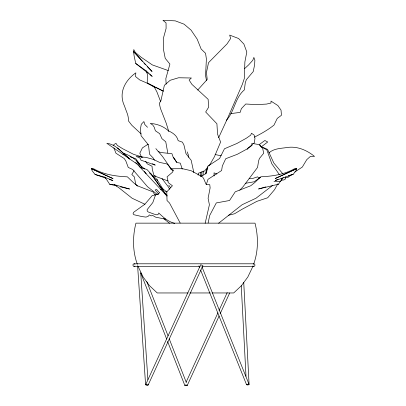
<?xml version="1.0" encoding="UTF-8"?>
<svg xmlns="http://www.w3.org/2000/svg" width="406" height="406" viewBox="0 0 406 406"><rect width="100%" height="100%" fill="white"/><g stroke="black" fill="none" stroke-linecap="round" stroke-linejoin="round"><path stroke-width="0.61" d="M154.412 86.711L147.246 83.139L147.378 74.232L146.231 70.923L135.726 63.458L134.147 56.104L133.533 51.466L133.797 49.573L135.32 52.46L140.953 57.094L152.346 64.914L168.338 70.588M281.876 178.204L281.84 180.32L280.201 181.36L273.999 181.462M198.138 175.153L198.265 173.255L204.477 171.058L208.019 166.795M187.125 384.974L185.583 385.664A1.472 0.401 -21.4 0 1 184.958 385.664L184.892 385.497M200.559 172.535L200.534 176.559M201.442 176.458L202.01 171.449M202.914 175.351L203.457 170.987M246.579 384.233L246.549 384.715L247.152 384.924A1.472 0.65 -3 0 0 248.167 384.924L248.939 384.634A1.076 0.477 -3 0 0 249.02 384.228L248.36 383.944M208.126 222.94L209.658 215.561L216.302 202.924L229.552 200.498L235.247 191.805L250.801 185.72L254.719 182.609L260.789 176.783C272.34 176.295 284.52 174.484 294.614 168.683L296.684 168.673L296.065 170.652L293.107 174.407L275.283 180.528L278.039 179.401M205.157 223.27L209.405 204.761L208.105 198.26L210.13 187.871L209.755 184.669L206.045 184.248L203.771 178.767L202.589 176.965L191.109 170.703L182.593 168.723L170.378 168.734L173.225 170.033L172.636 172.108L167.079 176.833L168.236 182.659L172.423 185.77L166.8 191.855L167.028 200.549L169.5 202.975L180.173 222.99M205.761 173.448L206.629 169.754M205.659 173.986L207.552 167.439M253.085 266.026L247.807 277.039L241.397 285.717L233.699 292.959L212.13 292.959M253.623 264.25C258.414 251.111 258.444 236.617 255.004 223.148L135.949 223.148C132.508 236.617 132.544 251.111 137.329 264.25M206.314 184.522L208.014 179.32L221.615 170.54L222.331 165.983L225.731 158.716L237.241 154.321L247.579 148.708L252.04 145.389L251.872 143.318L258.947 144.607L262.55 147.921L263.712 153.235L259.398 158.523L258.617 160.918L257.551 167.429L243.113 186.658L239.779 190.221M246.442 384.446L200.564 269.954M218.661 137.654L228.065 117.212L242.245 84.575L244.326 78.485L244.874 61.94L246.807 52.029L243.889 44.071L238.601 38.509L229.659 35.094L230.644 38.468L227.061 43.884L208.537 62.666L206.466 72.446L207.207 79.464L197.712 90.046M145.815 384.335L200.711 264.702L202.919 265.681L148.023 385.314L145.825 384.401L146.358 384.193M186.08 382.239L217.971 312.747M219.027 310.453L227.193 292.645M185.385 384.858L187.242 385.461L219.133 315.969M220.184 313.671L229.674 292.995M247.183 149.378L247.67 148.388L252.425 144.414M246.584 384.518L247.619 384.639L248.827 383.807L201.909 266.701M277.775 183.893L274.542 189.703L267.691 197.763L256.81 201.376L241.758 209.435L234.572 213.754L228.578 215.246M147.454 385.101C146.86 385.456 144.754 384.918 146.064 384.279M148.22 384.649L147.982 384.908M134.066 170.703L131.828 174.458L134.371 176.965L135.7 184.248L137.451 186.039M265.854 186.887L258.541 188.983L278.486 184.197L280.779 180.711M281.434 179.711L283.292 177.635M226.335 120.354C234.602 111.559 234.967 97.684 244.341 89.904L245.305 82.657L246.346 79.728L253.237 71.552L254.618 64.798L254.861 60.149L253.862 57.424L252.801 60.261L248.726 64.803L244.585 68.639M208.806 165.846L209.983 164.425L214.398 156.792L220.6 142.029L217.555 134.168L216.916 123.774L205.675 111.995L208.598 107.291L208.146 99.333L191.906 84.357L189.115 80.038L191.388 78.003L178.579 77.759L170.185 80.276L164.379 85.301L160.877 100.825L159.299 103.357L160.385 108.255L166.196 123.165L168.769 131.442M143.947 121.536L141.278 124.292L140.44 128.971L141.09 135.756L147.743 143.998L148.718 146.931L149.53 154.189L153.29 158.086L154.412 160.177M253.374 143.622L254.329 142.826L254.978 138.248L254.141 135.091L251.466 133.229L250.705 135.152L246.295 138.238L236.967 143.445L224.462 148.774L219.59 158.507L207.852 166.166L206.349 173.22L201.036 176.443M134.985 266.062C133.264 267.711 131.808 263.88 134.107 263.793L253.74 263.793C255.349 263.778 255.349 266.463 253.74 266.453L202.594 266.453M291.442 174.676L288.027 177.371L284.982 177.889M218.621 223.219L242.149 204.71L256.034 198.209L272.746 185.329M158.736 193.413L157.274 194.504L152.265 195.545L144.896 204.208L133.559 212.348L133.046 213.789L134.041 214.759L142.07 216.591L146.028 217.103L148.408 216.165L149.322 214.881L151.144 215.911L152.529 215.373L155.757 217.205L165.714 219.189M259.703 177.767L254.166 181.781L245.194 183.35M294.852 171.977L302.323 167.054L306.779 159.634L310.428 156.391L314.513 156.422C306.601 149.946 296.669 145.744 286.316 147.632C280.307 148.469 273.837 148.566 269.021 152.788M254.415 137.162C261.22 133.675 268.036 129.92 273.989 125.084L277.278 118.374L281.449 115.284L281.028 110.133L277.902 105.57L271.015 101.114L270.99 103.048L266.498 104.088L256.293 104.631L245.762 104.002L241.352 108.686L240.154 112.391L230.73 113.619M221.24 155.102L220.153 155.625L215.109 154.498M260.591 177.447L258.998 177.98L257.561 176.849L252.831 178.412L249.132 178.361M159.223 193.048L159.7 192.896L156.635 189.49L155.148 189.957L158.746 194.154L155.569 194.834L152.803 202.594L147.165 209.608L147.2 210.942L148.144 211.927L154.173 214.15L157.041 214.875L158.431 214.129L158.716 212.972C163.542 217.545 167.993 221.569 174.737 223.401M288.301 175.747L293.107 174.407M148.647 144.434L147.464 144.607L142.389 147.921L139.811 153.235L141.613 157.462M253.42 263.839L253.74 263.793M277.308 184.304L278.486 184.197M281.358 180.066L283.819 179.99L285.469 178.945L285.362 176.874M134.107 266.453L200.117 266.453M188.059 292.959L157.259 292.959L149.56 285.717L143.145 277.039L137.873 266.026M189.912 292.959L210.288 292.959M154.935 194.926L152.925 191.855L137.37 185.77L133.452 182.659L127.382 176.833C115.832 176.346 103.652 174.534 93.558 168.734L91.487 168.723L92.106 170.703L95.065 174.458L104.078 176.965L106.088 178.767L109.686 184.248L114.396 184.669L129.636 189.039L120.567 186.861M145.556 161.278L147.302 163.887L152.047 166.237L152.296 169.378L154.057 175.828L155.823 176.062M253.74 266.453L252.867 266.062M134.107 263.793L134.985 264.179M109.686 184.248L116.938 185.989M142.861 157.249L133.559 154.321L122.658 148.708L117.314 145.389L115.974 143.318L113.781 144.607L113.817 145.708M122.896 154.321L124.069 154.722M129.93 156.716L135.792 158.716L141.004 165.983L144.729 169.023M95.065 174.458L105.758 178.132M109.321 179.356L112.888 180.579L104.078 176.965M154.057 175.828L168.135 181.02M216.86 174.032L214.038 172.844L214.089 175.955M160.492 189.145L161.644 189.638M165.663 191.343L166.81 191.83M147.246 83.139L163.232 91.066M144.912 204.238L132.138 198.26L119.039 187.871L114.396 184.669M137.061 164.019L106.829 143.318C113.573 143.973 118.618 148.835 123.338 153.235C131.681 156.036 138.03 160.456 142.166 168.353M158.132 151.311L160.507 152.494L171.926 153.686L173.403 157.812L177.041 162.491L180.289 163.156L182.233 169.114M155.518 87.26L163.237 91.111M152.407 163.694L155.229 165.115L140.938 160.162L140.517 158.65L139.121 157.558L136.198 156.523L145.845 157.355L153.184 159.335L159.604 162.42L166.699 163.862L168.302 165.181L171.225 169.358M147.926 384.269L148.226 384.639M173.255 157.533L174.311 158.203L176.549 162.512M154.874 87.569L149.631 84.245L139.664 79.896L135.457 76.475L135.853 72.831C124.84 80.51 118.263 93.152 124.54 106.103C126.012 111.011 128.844 115.593 128.433 120.881L131.843 125.297L141.121 133.899M173.281 170.86L171.789 169.845L162.628 156.625L155.853 148.616M186.887 385.142L187.242 385.461M205.867 171.033L206.786 171.738M136.675 160.918L140.243 167.429L146.942 169.5L150.92 173.763L159.974 186.658L166.825 191.936M135.726 63.458L148.332 73.354M149.789 74.496L152.209 76.399L146.231 70.923M163.669 218.641L169.551 223.27M157.315 194.494L147.474 186.658L132.721 169.5L128.25 167.429L125.819 160.918L124.216 158.523L115.964 153.235L113.883 147.921M149.393 172.936L156.883 179.32L163.171 189.394M117.4 147.921L129.798 159.045L123.338 153.235M147.388 66.741L152.077 71.502L133.533 51.466L142.354 61.331M147.515 127.291L144.709 124.388L144.1 122.104M135.685 162.542L166.866 195.981M133.533 51.466L134.899 52.988M143.998 63.169L145.257 64.574M282.571 173.519L273.801 162.973L267.574 149.403L261.494 146.693L267.721 141.998L264.854 140.491L259.525 144.409L261.231 146.957L266.823 149.829L271.827 163.801L279.364 174.6M162.05 178.66L168.109 186.562L169.657 189.272M159.974 186.658L167.028 195.89M168.815 185.268L170.662 187.775M144.358 171.332L146.19 173.809M150.92 173.763L167.039 195.844M153.844 86.128L156.944 92.01L160.573 101.449M198.92 265.844L199.625 267.605M146.81 281.622L168.054 335.843M169.206 338.787L186.293 382.401M140.78 273.03L166.643 339.035M167.566 341.395L184.887 385.593M187.181 151.88L188.318 154.793L188.379 157.295M156.883 179.32L157.523 181.051M193.84 172.616L191.185 160.324L186.009 153.691L183.943 145.043L182.406 142.156L178.183 140.669C177.011 135.599 172.92 132.853 168.444 130.869C163.481 126.246 157 123.866 150.286 123.424L152.651 124.901L154.168 127.119L155.386 130.778L159.675 133.67L161.903 138.613L165.749 141.801L167.795 152.996M206.497 80.505L205.553 75.572L206.4 58.992L205.548 53.293L201.153 49.05L197.164 39.133L191.079 30.125L184.07 24.172L175.285 20.858L162.953 20.3L166.049 22.909L166.095 28.476L163.273 38.697L163.486 49.547L165.222 58.332L169.906 64.082L165.831 78.607L166.155 84.159M140.725 272.766L147.885 379.585M137.619 265.828L145.587 384.655M243.737 282.454L249.081 384.365M241.255 285.763L246 376.276M296.684 168.673L275.232 178.528L296.684 168.673M112.939 178.579L91.487 168.723L112.939 178.579"/></g></svg>
